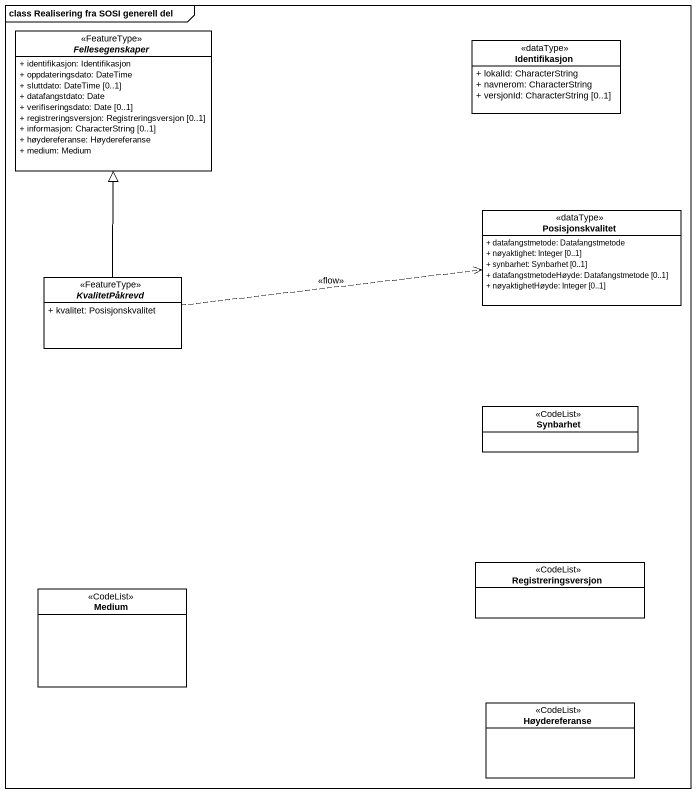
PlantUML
@startuml
mainframe class Realisering fra SOSI generell del
hide circle
hide empty members
skinparam classAttributeIconSize 0
abstract class Fellesegenskaper <<FeatureType>> {
  + identifikasjon: Identifikasjon
  + oppdateringsdato: DateTime
  + sluttdato: DateTime [0..1]
  + datafangstdato: Date
  + verifiseringsdato: Date [0..1]
  + registreringsversjon: Registreringsversjon [0..1]
  + informasjon: CharacterString [0..1]
  + høydereferanse: Høydereferanse
  + medium: Medium
}
class Identifikasjon <<dataType>> {
  + lokalId: CharacterString
  + navnerom: CharacterString
  + versjonId: CharacterString [0..1]
}
class Posisjonskvalitet <<dataType>> {
  + datafangstmetode: Datafangstmetode
  + nøyaktighet: Integer [0..1]
  + synbarhet: Synbarhet [0..1]
  + datafangstmetodeHøyde: Datafangstmetode [0..1]
  + nøyaktighetHøyde: Integer [0..1]
}
abstract class KvalitetPåkrevd <<FeatureType>> {
  + kvalitet: Posisjonskvalitet
}
class Synbarhet <<CodeList>>
class Registreringsversjon <<CodeList>>
class Medium <<CodeList>>
class Høydereferanse <<CodeList>>
KvalitetPåkrevd -up-|> Fellesegenskaper
KvalitetPåkrevd .right.> Posisjonskvalitet : <<flow>>
@enduml
